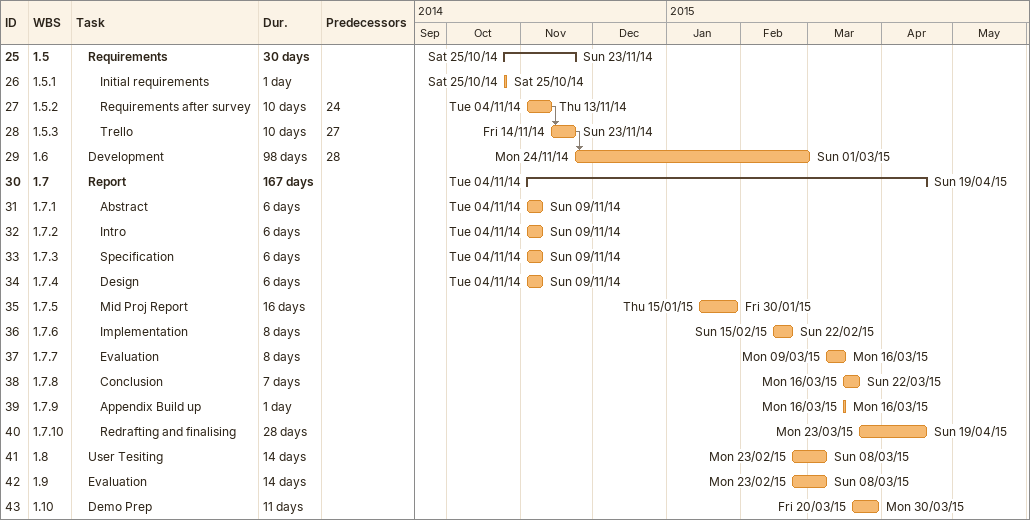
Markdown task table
| ID | WBS | Task | Duration | Start | Finish | Predecessors |
|---|---|---|---|---|---|---|
| 25 | 1.5 | **Requirements** | 30d | 2014-10-25 | 2014-11-23 |  |
| 26 | 1.5.1 | Initial requirements | 1d | 2014-10-25 | 2014-10-25 |  |
| 27 | 1.5.2 | Requirements after survey | 10d | 2014-11-04 | 2014-11-13 | 24 |
| 28 | 1.5.3 | Trello | 10d | 2014-11-14 | 2014-11-23 | 27 |
| 29 | 1.6 | Development | 98d | 2014-11-24 | 2015-03-01 | 28 |
| 30 | 1.7 | **Report** | 167d | 2014-11-04 | 2015-04-19 |  |
| 31 | 1.7.1 | Abstract | 6d | 2014-11-04 | 2014-11-09 |  |
| 32 | 1.7.2 | Intro | 6d | 2014-11-04 | 2014-11-09 |  |
| 33 | 1.7.3 | Specification | 6d | 2014-11-04 | 2014-11-09 |  |
| 34 | 1.7.4 | Design | 6d | 2014-11-04 | 2014-11-09 |  |
| 35 | 1.7.5 | Mid Proj Report | 16d | 2015-01-15 | 2015-01-30 |  |
| 36 | 1.7.6 | Implementation | 8d | 2015-02-15 | 2015-02-22 |  |
| 37 | 1.7.7 | Evaluation | 8d | 2015-03-09 | 2015-03-16 |  |
| 38 | 1.7.8 | Conclusion | 7d | 2015-03-16 | 2015-03-22 |  |
| 39 | 1.7.9 | Appendix Build up | 1d | 2015-03-16 | 2015-03-16 |  |
| 40 | 1.7.10 | Redrafting and finalising | 28d | 2015-03-23 | 2015-04-19 |  |
| 41 | 1.8 | User Tesiting | 14d | 2015-02-23 | 2015-03-08 |  |
| 42 | 1.9 | Evaluation | 14d | 2015-02-23 | 2015-03-08 |  |
| 43 | 1.10 | Demo Prep | 11d | 2015-03-20 | 2015-03-30 |  |
